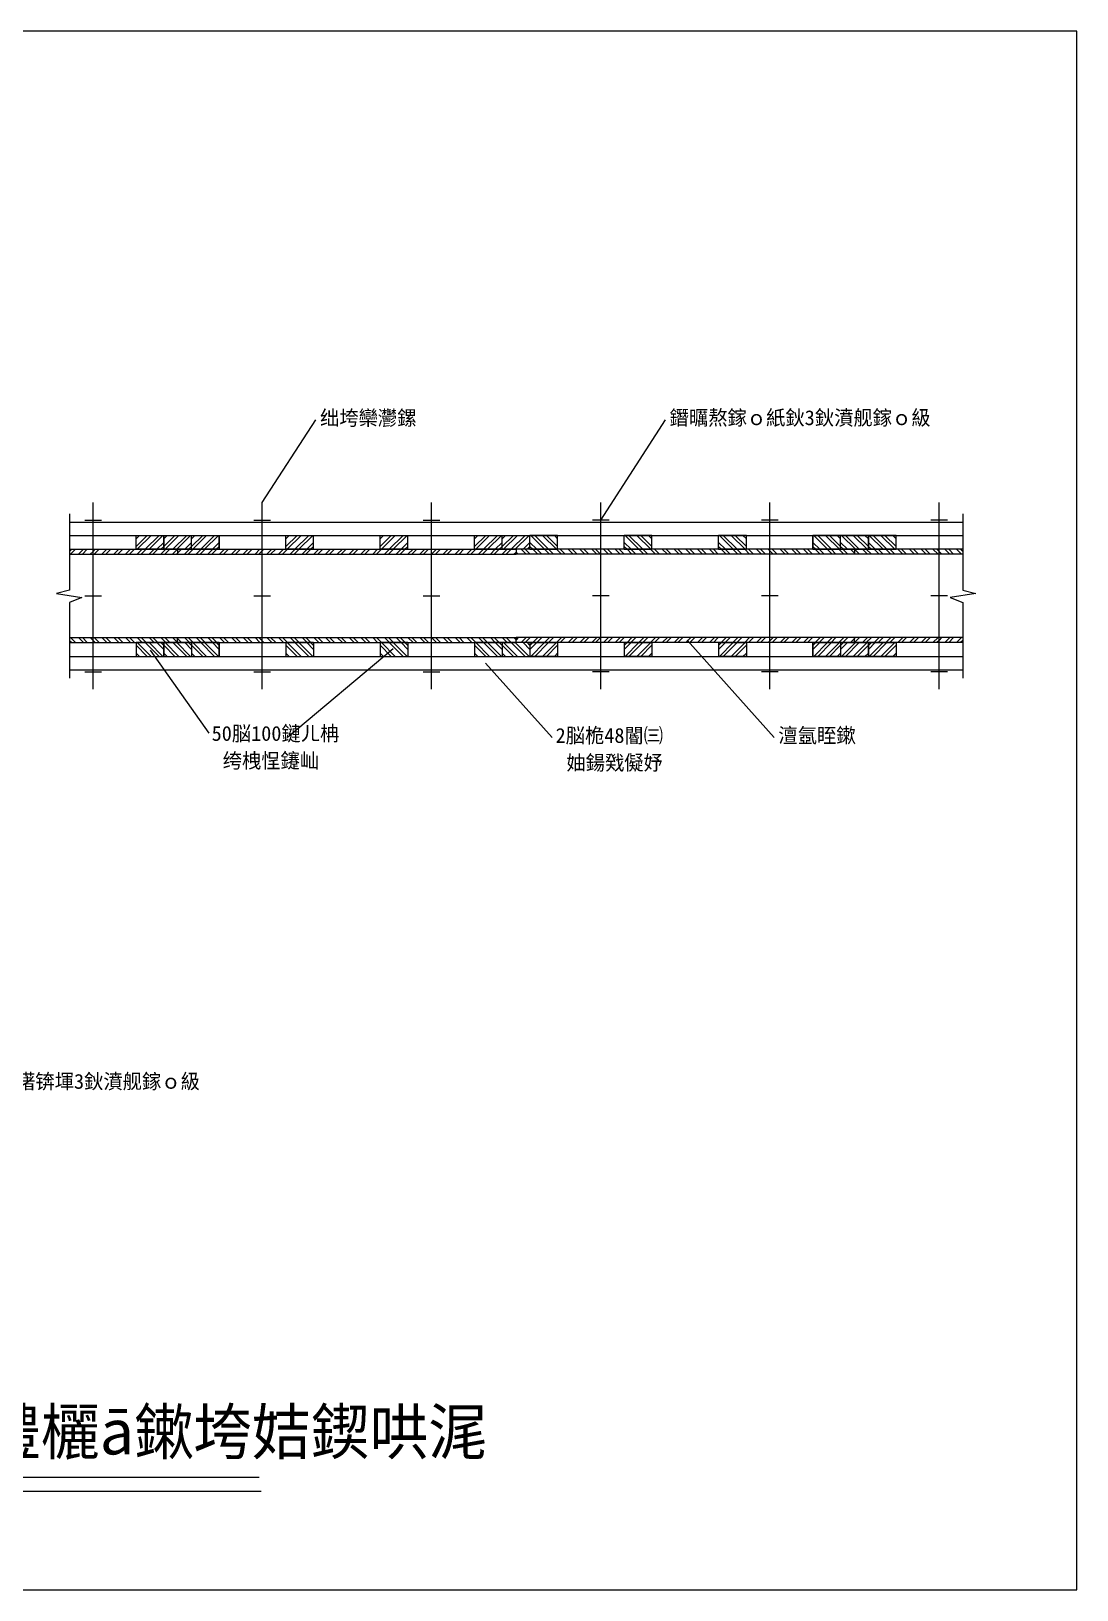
# Model space of a CAD drawing. Header units: metres. Extents: x 0 to 193, y 0 to 136.
# Drawn here: x 101.5 to 193.1, y 0 to 136.5 of the extents above; entities that cross this region are included whole.
import ezdxf

# ---------------------------------------------------------------- set-up
doc = ezdxf.new("R2010")
doc.units = ezdxf.units.M
doc.layers.add(' ', color=7, linetype='Continuous')

msp = doc.modelspace()

# ---------------------------------------------------------------- linework, layer by layer
at = {"layer": ' '}
for p, q in [((121.69, 95.21), (126.38, 102.46)), ((151.34, 93.69), (157.01, 102.46)), ((104.8, 94.24), (104.8, 87.56)), ((106.87, 78.88), (106.87, 95.21)), ((121.69, 78.88), (121.69, 95.21)), ((136.52, 78.88), (136.52, 95.21)), ((151.34, 78.88), (151.34, 95.21)), ((166.16, 78.88), (166.16, 95.21)), ((180.99, 78.88), (180.99, 95.21)), ((183.05, 94.24), (183.05, 87.56)), ((104.8, 93.51), (183.05, 93.51)), ((106.14, 93.69), (107.6, 93.69)), ((120.96, 93.69), (122.42, 93.69)), ((135.79, 93.69), (137.25, 93.69)), ((152.07, 93.69), (150.61, 93.69)), ((166.89, 93.69), (165.43, 93.69)), ((181.71, 93.69), (180.26, 93.69)), ((104.8, 92.34), (183.05, 92.34)), ((110.64, 92.34), (113.07, 92.34)), ((110.64, 91.13), (110.64, 92.34)), ((110.64, 91.36), (111.62, 92.34)), ((110.64, 92.05), (110.93, 92.34)), ((110.75, 91.13), (111.96, 92.34)), ((111.44, 91.13), (112.65, 92.34)), ((111.78, 91.13), (112.99, 92.34)), ((112.47, 91.13), (113.07, 91.73)), ((113.07, 92.34), (115.5, 92.34)), ((113.07, 92.34), (113.07, 91.13)), ((113.07, 91.13), (113.07, 92.34)), ((113.07, 91.36), (114.05, 92.34)), ((113.07, 92.05), (113.36, 92.34)), ((113.18, 91.13), (114.39, 92.34)), ((113.87, 91.13), (115.08, 92.34)), ((114.21, 91.13), (115.42, 92.34)), ((114.9, 91.13), (115.5, 91.73)), ((115.5, 92.34), (117.93, 92.34)), ((115.5, 91.13), (115.5, 92.34)), ((115.5, 91.36), (116.48, 92.34)), ((115.5, 92.05), (115.79, 92.34)), ((115.61, 91.13), (116.82, 92.34)), ((116.3, 91.13), (117.51, 92.34)), ((116.64, 91.13), (117.85, 92.34)), ((117.33, 91.13), (117.93, 91.73)), ((117.93, 92.34), (117.93, 91.13)), ((117.93, 91.13), (117.93, 92.34)), ((123.76, 92.34), (126.19, 92.34)), ((123.76, 91.13), (123.76, 92.34)), ((123.76, 91.36), (124.74, 92.34)), ((123.76, 92.05), (124.05, 92.34)), ((123.87, 91.13), (125.09, 92.34)), ((124.56, 91.13), (125.77, 92.34)), ((124.9, 91.13), (126.12, 92.34)), ((125.59, 91.13), (126.19, 91.73)), ((126.19, 91.13), (126.19, 92.34)), ((132.02, 92.34), (134.45, 92.34)), ((132.02, 91.13), (132.02, 92.34)), ((132.02, 91.36), (133, 92.34)), ((132.02, 92.05), (132.32, 92.34)), ((132.13, 91.13), (133.35, 92.34)), ((132.82, 91.13), (134.03, 92.34)), ((133.16, 91.13), (134.38, 92.34)), ((133.85, 91.13), (134.45, 91.73)), ((134.45, 91.13), (134.45, 92.34)), ((140.28, 92.34), (142.71, 92.34)), ((140.28, 91.13), (140.28, 92.34)), ((140.28, 91.36), (141.27, 92.34)), ((140.28, 92.05), (140.58, 92.34)), ((140.39, 91.13), (141.61, 92.34)), ((141.08, 91.13), (142.3, 92.34)), ((141.43, 91.13), (142.64, 92.34)), ((142.11, 91.13), (142.71, 91.73)), ((142.71, 92.34), (145.14, 92.34)), ((142.71, 91.13), (142.71, 92.34)), ((142.71, 91.13), (142.71, 92.34)), ((142.71, 91.36), (143.7, 92.34)), ((142.71, 92.05), (143.01, 92.34)), ((142.82, 91.13), (144.04, 92.34)), ((143.51, 91.13), (144.73, 92.34)), ((143.86, 91.13), (145.07, 92.34)), ((144.54, 91.13), (145.14, 91.73)), ((147.57, 92.34), (145.14, 92.34)), ((145.14, 91.13), (145.14, 92.34)), ((145.14, 91.13), (145.14, 92.34)), ((145.74, 91.13), (145.14, 91.73)), ((146.43, 91.13), (145.22, 92.34)), ((146.77, 91.13), (145.56, 92.34)), ((147.46, 91.13), (146.25, 92.34)), ((147.57, 91.36), (146.59, 92.34)), ((147.57, 92.05), (147.28, 92.34)), ((147.57, 91.13), (147.57, 92.34)), ((155.83, 92.34), (153.4, 92.34)), ((153.4, 91.13), (153.4, 92.34)), ((154.01, 91.13), (153.4, 91.73)), ((154.69, 91.13), (153.48, 92.34)), ((155.04, 91.13), (153.82, 92.34)), ((155.72, 91.13), (154.51, 92.34)), ((155.83, 91.36), (154.85, 92.34)), ((155.83, 92.05), (155.54, 92.34)), ((155.83, 91.13), (155.83, 92.34)), ((164.1, 92.34), (161.67, 92.34)), ((161.67, 91.13), (161.67, 92.34)), ((162.27, 91.13), (161.67, 91.73)), ((162.95, 91.13), (161.74, 92.34)), ((163.3, 91.13), (162.08, 92.34)), ((163.99, 91.13), (162.77, 92.34)), ((164.1, 91.36), (163.11, 92.34)), ((164.1, 92.05), (163.8, 92.34)), ((164.1, 91.13), (164.1, 92.34)), ((172.36, 92.34), (169.93, 92.34)), ((169.93, 91.13), (169.93, 92.34)), ((169.93, 92.34), (169.93, 91.13)), ((170.53, 91.13), (169.93, 91.73)), ((171.22, 91.13), (170, 92.34)), ((171.56, 91.13), (170.35, 92.34)), ((172.25, 91.13), (171.03, 92.34)), ((172.36, 91.36), (171.38, 92.34)), ((172.36, 92.05), (172.06, 92.34)), ((174.79, 92.34), (172.36, 92.34)), ((172.36, 91.13), (172.36, 92.34)), ((172.96, 91.13), (172.36, 91.73)), ((173.65, 91.13), (172.43, 92.34)), ((173.99, 91.13), (172.78, 92.34)), ((174.68, 91.13), (173.46, 92.34)), ((174.79, 91.36), (173.81, 92.34)), ((174.79, 92.05), (174.49, 92.34)), ((177.22, 92.34), (174.79, 92.34)), ((174.79, 91.13), (174.79, 92.34)), ((174.79, 92.34), (174.79, 91.13)), ((175.39, 91.13), (174.79, 91.73)), ((176.08, 91.13), (174.86, 92.34)), ((176.42, 91.13), (175.21, 92.34)), ((177.11, 91.13), (175.89, 92.34)), ((177.22, 91.36), (176.24, 92.34)), ((177.22, 92.05), (176.92, 92.34)), ((177.22, 91.13), (177.22, 92.34)), ((104.8, 91.13), (143.93, 91.13)), ((104.8, 90.93), (105, 91.13)), ((104.8, 90.69), (143.93, 90.69)), ((104.9, 90.69), (105.34, 91.13)), ((105.59, 90.69), (106.03, 91.13)), ((105.94, 90.69), (106.37, 91.13)), ((106.62, 90.69), (106.87, 90.94)), ((106.87, 90.94), (107.06, 91.13)), ((106.97, 90.69), (107.4, 91.13)), ((107.65, 90.69), (108.09, 91.13)), ((108, 90.69), (108.44, 91.13)), ((108.69, 90.69), (109.12, 91.13)), ((109.03, 90.69), (109.47, 91.13)), ((109.72, 90.69), (110.15, 91.13)), ((110.06, 90.69), (110.5, 91.13)), ((113.07, 91.13), (110.64, 91.13)), ((110.75, 90.69), (111.18, 91.13)), ((111.09, 90.69), (111.53, 91.13)), ((111.78, 90.69), (112.22, 91.13)), ((112.12, 90.69), (112.56, 91.13)), ((112.81, 91.13), (113.07, 91.38)), ((112.81, 90.69), (113.25, 91.13)), ((115.5, 91.13), (113.07, 91.13)), ((113.15, 90.69), (113.59, 91.13)), ((113.84, 90.69), (114.28, 91.13)), ((114.18, 90.69), (114.28, 90.79)), ((114.28, 91.13), (114.28, 90.69)), ((114.28, 90.79), (114.62, 91.13)), ((114.87, 90.69), (115.31, 91.13)), ((115.21, 90.69), (115.65, 91.13)), ((115.24, 91.13), (115.5, 91.38)), ((117.93, 91.13), (115.5, 91.13)), ((115.9, 90.69), (116.34, 91.13)), ((116.25, 90.69), (116.68, 91.13)), ((116.93, 90.69), (117.37, 91.13)), ((117.28, 90.69), (117.71, 91.13)), ((117.67, 91.13), (117.93, 91.38)), ((117.96, 90.69), (118.4, 91.13)), ((118.31, 90.69), (118.74, 91.13)), ((118.99, 90.69), (119.43, 91.13)), ((119.34, 90.69), (119.78, 91.13)), ((120.03, 90.69), (120.46, 91.13)), ((120.37, 90.69), (120.81, 91.13)), ((121.06, 90.69), (121.49, 91.13)), ((121.4, 90.69), (121.69, 90.98)), ((121.69, 90.98), (121.84, 91.13)), ((122.09, 90.69), (122.53, 91.13)), ((122.43, 90.69), (122.87, 91.13)), ((123.12, 90.69), (123.56, 91.13)), ((123.46, 90.69), (123.9, 91.13)), ((126.19, 91.13), (123.76, 91.13)), ((124.15, 90.69), (124.59, 91.13)), ((124.49, 90.69), (124.93, 91.13)), ((125.18, 90.69), (125.62, 91.13)), ((125.52, 90.69), (125.96, 91.13)), ((125.93, 91.13), (126.19, 91.38)), ((126.21, 90.69), (126.65, 91.13)), ((126.56, 90.69), (126.99, 91.13)), ((127.24, 90.69), (127.68, 91.13)), ((127.59, 90.69), (128.02, 91.13)), ((128.27, 90.69), (128.71, 91.13)), ((128.62, 90.69), (129.05, 91.13)), ((129.3, 90.69), (129.74, 91.13)), ((129.65, 90.69), (130.09, 91.13)), ((130.34, 90.69), (130.77, 91.13)), ((130.68, 90.69), (131.12, 91.13)), ((131.37, 90.69), (131.8, 91.13)), ((131.71, 90.69), (132.15, 91.13)), ((134.45, 91.13), (132.02, 91.13)), ((132.4, 90.69), (132.83, 91.13)), ((132.74, 90.69), (133.18, 91.13)), ((133.43, 90.69), (133.87, 91.13)), ((133.77, 90.69), (134.21, 91.13)), ((134.19, 91.13), (134.45, 91.38)), ((134.46, 90.69), (134.9, 91.13)), ((134.8, 90.69), (135.24, 91.13)), ((135.49, 90.69), (135.93, 91.13)), ((135.83, 90.69), (136.27, 91.13)), ((136.52, 90.69), (136.96, 91.13)), ((136.86, 90.69), (137.3, 91.13)), ((137.55, 90.69), (137.99, 91.13)), ((137.9, 90.69), (138.33, 91.13)), ((138.58, 90.69), (139.02, 91.13)), ((138.93, 90.69), (139.36, 91.13)), ((139.61, 90.69), (140.05, 91.13)), ((139.96, 90.69), (140.4, 91.13)), ((142.71, 91.13), (140.28, 91.13)), ((140.64, 90.69), (141.08, 91.13)), ((140.99, 90.69), (141.43, 91.13)), ((141.68, 90.69), (142.11, 91.13)), ((142.02, 90.69), (142.46, 91.13)), ((142.46, 91.13), (142.71, 91.38)), ((145.14, 91.13), (142.71, 91.13)), ((142.71, 90.69), (143.14, 91.13)), ((143.05, 90.69), (143.49, 91.13)), ((143.74, 90.69), (143.93, 90.88)), ((183.05, 91.13), (143.93, 91.13)), ((143.93, 91.13), (143.93, 90.69)), ((143.93, 91.13), (143.93, 90.69)), ((144.12, 90.69), (143.93, 90.88)), ((183.05, 90.69), (143.93, 90.69)), ((144.81, 90.69), (144.37, 91.13)), ((145.15, 90.69), (144.71, 91.13)), ((144.89, 91.13), (145.14, 91.38)), ((145.4, 91.13), (145.14, 91.38)), ((145.14, 91.13), (147.57, 91.13)), ((145.84, 90.69), (145.4, 91.13)), ((146.18, 90.69), (145.74, 91.13)), ((146.87, 90.69), (146.43, 91.13)), ((147.21, 90.69), (146.77, 91.13)), ((147.9, 90.69), (147.46, 91.13)), ((148.24, 90.69), (147.8, 91.13)), ((148.93, 90.69), (148.49, 91.13)), ((149.27, 90.69), (148.84, 91.13)), ((149.96, 90.69), (149.52, 91.13)), ((150.3, 90.69), (149.87, 91.13)), ((150.99, 90.69), (150.55, 91.13)), ((151.33, 90.69), (150.9, 91.13)), ((152.02, 90.69), (151.58, 91.13)), ((152.37, 90.69), (151.93, 91.13)), ((153.05, 90.69), (152.62, 91.13)), ((153.4, 90.69), (152.96, 91.13)), ((153.66, 91.13), (153.4, 91.38)), ((153.4, 91.13), (155.83, 91.13)), ((154.08, 90.69), (153.65, 91.13)), ((154.43, 90.69), (153.99, 91.13)), ((155.11, 90.69), (154.68, 91.13)), ((155.46, 90.69), (155.02, 91.13)), ((156.15, 90.69), (155.71, 91.13)), ((156.49, 90.69), (156.05, 91.13)), ((157.18, 90.69), (156.74, 91.13)), ((157.52, 90.69), (157.08, 91.13)), ((158.21, 90.69), (157.77, 91.13)), ((158.55, 90.69), (158.11, 91.13)), ((159.24, 90.69), (158.8, 91.13)), ((159.58, 90.69), (159.15, 91.13)), ((160.27, 90.69), (159.83, 91.13)), ((160.61, 90.69), (160.18, 91.13)), ((161.3, 90.69), (160.86, 91.13)), ((161.64, 90.69), (161.21, 91.13)), ((161.92, 91.13), (161.67, 91.38)), ((161.67, 91.13), (164.1, 91.13)), ((162.33, 90.69), (161.89, 91.13)), ((162.68, 90.69), (162.24, 91.13)), ((163.36, 90.69), (162.93, 91.13)), ((163.71, 90.69), (163.27, 91.13)), ((164.39, 90.69), (163.96, 91.13)), ((164.74, 90.69), (164.3, 91.13)), ((165.42, 90.69), (164.99, 91.13)), ((165.77, 90.69), (165.33, 91.13)), ((166.16, 90.98), (166.02, 91.13)), ((166.46, 90.69), (166.16, 90.98)), ((166.8, 90.69), (166.36, 91.13)), ((167.49, 90.69), (167.05, 91.13)), ((167.83, 90.69), (167.39, 91.13)), ((168.52, 90.69), (168.08, 91.13)), ((168.86, 90.69), (168.42, 91.13)), ((169.55, 90.69), (169.11, 91.13)), ((169.89, 90.69), (169.45, 91.13)), ((170.19, 91.13), (169.93, 91.38)), ((169.93, 91.13), (172.36, 91.13)), ((170.58, 90.69), (170.14, 91.13)), ((170.92, 90.69), (170.49, 91.13)), ((171.61, 90.69), (171.17, 91.13)), ((171.95, 90.69), (171.52, 91.13)), ((172.64, 90.69), (172.2, 91.13)), ((172.62, 91.13), (172.36, 91.38)), ((172.36, 91.13), (174.79, 91.13)), ((172.98, 90.69), (172.55, 91.13)), ((173.57, 90.79), (173.23, 91.13)), ((173.57, 91.13), (173.57, 90.69)), ((173.67, 90.69), (173.57, 90.79)), ((174.02, 90.69), (173.58, 91.13)), ((174.7, 90.69), (174.27, 91.13)), ((175.05, 90.69), (174.61, 91.13)), ((175.05, 91.13), (174.79, 91.38)), ((174.79, 91.13), (177.22, 91.13)), ((175.73, 90.69), (175.3, 91.13)), ((176.08, 90.69), (175.64, 91.13)), ((176.77, 90.69), (176.33, 91.13)), ((177.11, 90.69), (176.67, 91.13)), ((177.8, 90.69), (177.36, 91.13)), ((178.14, 90.69), (177.7, 91.13)), ((178.83, 90.69), (178.39, 91.13)), ((179.17, 90.69), (178.73, 91.13)), ((179.86, 90.69), (179.42, 91.13)), ((180.2, 90.69), (179.76, 91.13)), ((180.89, 90.69), (180.45, 91.13)), ((180.99, 90.94), (180.8, 91.13)), ((181.23, 90.69), (180.99, 90.94)), ((181.92, 90.69), (181.48, 91.13)), ((182.26, 90.69), (181.83, 91.13)), ((182.95, 90.69), (182.51, 91.13)), ((183.05, 90.93), (182.86, 91.13)), ((104.8, 87.56), (103.67, 87.26)), ((183.05, 87.56), (184.19, 87.26)), ((103.67, 87.26), (105.9, 86.89)), ((105.9, 86.89), (104.8, 86.48)), ((104.8, 86.48), (104.8, 79.85)), ((106.14, 87.04), (107.6, 87.04)), ((106.14, 87.04), (107.6, 87.04)), ((120.96, 87.04), (122.42, 87.04)), ((120.96, 87.04), (122.42, 87.04)), ((135.79, 87.04), (137.25, 87.04)), ((135.79, 87.04), (137.25, 87.04)), ((152.07, 87.04), (150.61, 87.04)), ((152.07, 87.04), (150.61, 87.04)), ((166.89, 87.04), (165.43, 87.04)), ((166.89, 87.04), (165.43, 87.04)), ((181.71, 87.04), (180.26, 87.04)), ((181.71, 87.04), (180.26, 87.04)), ((184.19, 87.26), (181.95, 86.89)), ((181.95, 86.89), (183.05, 86.48)), ((183.05, 86.48), (183.05, 79.85)), ((104.8, 83.4), (143.93, 83.4)), ((104.9, 83.4), (105.34, 82.96)), ((105.59, 83.4), (106.03, 82.96)), ((105.94, 83.4), (106.37, 82.96)), ((106.62, 83.4), (106.87, 83.15)), ((106.97, 83.4), (107.4, 82.96)), ((107.65, 83.4), (108.09, 82.96)), ((108, 83.4), (108.44, 82.96)), ((108.69, 83.4), (109.12, 82.96)), ((109.03, 83.4), (109.47, 82.96)), ((109.72, 83.4), (110.15, 82.96)), ((110.06, 83.4), (110.5, 82.96)), ((110.75, 83.4), (111.18, 82.96)), ((111.09, 83.4), (111.53, 82.96)), ((111.78, 83.4), (112.22, 82.96)), ((112.12, 83.4), (112.56, 82.96)), ((112.81, 83.4), (113.25, 82.96)), ((113.15, 83.4), (113.59, 82.96)), ((113.84, 83.4), (114.28, 82.96)), ((114.18, 83.4), (114.28, 83.3)), ((114.28, 82.96), (114.28, 83.4)), ((114.28, 83.3), (114.62, 82.96)), ((114.87, 83.4), (115.31, 82.96)), ((115.21, 83.4), (115.65, 82.96)), ((115.9, 83.4), (116.34, 82.96)), ((116.25, 83.4), (116.68, 82.96)), ((116.93, 83.4), (117.37, 82.96)), ((117.28, 83.4), (117.71, 82.96)), ((117.96, 83.4), (118.4, 82.96)), ((118.31, 83.4), (118.74, 82.96)), ((118.99, 83.4), (119.43, 82.96)), ((119.34, 83.4), (119.78, 82.96)), ((120.03, 83.4), (120.46, 82.96)), ((120.37, 83.4), (120.81, 82.96)), ((121.06, 83.4), (121.49, 82.96)), ((121.4, 83.4), (121.69, 83.11)), ((122.09, 83.4), (122.53, 82.96)), ((122.43, 83.4), (122.87, 82.96)), ((123.12, 83.4), (123.56, 82.96)), ((123.46, 83.4), (123.9, 82.96)), ((124.15, 83.4), (124.59, 82.96)), ((124.49, 83.4), (124.93, 82.96)), ((125.18, 83.4), (125.62, 82.96)), ((125.52, 83.4), (125.96, 82.96)), ((126.21, 83.4), (126.65, 82.96)), ((126.56, 83.4), (126.99, 82.96)), ((127.24, 83.4), (127.68, 82.96)), ((127.59, 83.4), (128.02, 82.96)), ((128.27, 83.4), (128.71, 82.96)), ((128.62, 83.4), (129.05, 82.96)), ((129.3, 83.4), (129.74, 82.96)), ((129.65, 83.4), (130.09, 82.96)), ((130.34, 83.4), (130.77, 82.96)), ((130.68, 83.4), (131.12, 82.96)), ((131.37, 83.4), (131.8, 82.96)), ((131.71, 83.4), (132.15, 82.96)), ((132.4, 83.4), (132.83, 82.96)), ((132.74, 83.4), (133.18, 82.96)), ((133.43, 83.4), (133.87, 82.96)), ((133.77, 83.4), (134.21, 82.96)), ((134.46, 83.4), (134.9, 82.96)), ((134.8, 83.4), (135.24, 82.96)), ((135.49, 83.4), (135.93, 82.96)), ((135.83, 83.4), (136.27, 82.96)), ((136.52, 83.4), (136.96, 82.96)), ((136.86, 83.4), (137.3, 82.96)), ((137.55, 83.4), (137.99, 82.96)), ((137.9, 83.4), (138.33, 82.96)), ((138.58, 83.4), (139.02, 82.96)), ((138.93, 83.4), (139.36, 82.96)), ((139.61, 83.4), (140.05, 82.96)), ((139.96, 83.4), (140.4, 82.96)), ((140.64, 83.4), (141.08, 82.96)), ((140.99, 83.4), (141.43, 82.96)), ((141.68, 83.4), (142.11, 82.96)), ((142.02, 83.4), (142.46, 82.96)), ((142.71, 83.4), (143.14, 82.96)), ((143.05, 83.4), (143.49, 82.96)), ((143.74, 83.4), (143.93, 83.21)), ((183.05, 83.4), (143.93, 83.4)), ((143.93, 82.96), (143.93, 83.4)), ((143.93, 82.96), (143.93, 83.4)), ((144.12, 83.4), (143.93, 83.21)), ((144.81, 83.4), (144.37, 82.96)), ((145.15, 83.4), (144.71, 82.96)), ((145.84, 83.4), (145.4, 82.96)), ((146.18, 83.4), (145.74, 82.96)), ((146.87, 83.4), (146.43, 82.96)), ((147.21, 83.4), (146.77, 82.96)), ((147.9, 83.4), (147.46, 82.96)), ((148.24, 83.4), (147.8, 82.96)), ((148.93, 83.4), (148.49, 82.96)), ((149.27, 83.4), (148.84, 82.96)), ((149.96, 83.4), (149.52, 82.96)), ((150.3, 83.4), (149.87, 82.96)), ((150.99, 83.4), (150.55, 82.96)), ((151.33, 83.4), (150.9, 82.96)), ((152.02, 83.4), (151.58, 82.96)), ((152.37, 83.4), (151.93, 82.96)), ((153.05, 83.4), (152.62, 82.96)), ((153.4, 83.4), (152.96, 82.96)), ((154.08, 83.4), (153.65, 82.96)), ((154.43, 83.4), (153.99, 82.96)), ((155.11, 83.4), (154.68, 82.96)), ((155.46, 83.4), (155.02, 82.96)), ((156.15, 83.4), (155.71, 82.96)), ((156.49, 83.4), (156.05, 82.96)), ((157.18, 83.4), (156.74, 82.96)), ((157.52, 83.4), (157.08, 82.96)), ((158.21, 83.4), (157.77, 82.96)), ((158.55, 83.4), (158.11, 82.96)), ((159.24, 83.4), (158.8, 82.96)), ((159.58, 83.4), (159.15, 82.96)), ((160.27, 83.4), (159.83, 82.96)), ((160.61, 83.4), (160.18, 82.96)), ((161.3, 83.4), (160.86, 82.96)), ((161.64, 83.4), (161.21, 82.96)), ((162.33, 83.4), (161.89, 82.96)), ((162.68, 83.4), (162.24, 82.96)), ((163.36, 83.4), (162.93, 82.96)), ((163.71, 83.4), (163.27, 82.96)), ((164.39, 83.4), (163.96, 82.96)), ((164.74, 83.4), (164.3, 82.96)), ((165.42, 83.4), (164.99, 82.96)), ((165.77, 83.4), (165.33, 82.96)), ((166.46, 83.4), (166.16, 83.11)), ((166.8, 83.4), (166.36, 82.96)), ((167.49, 83.4), (167.05, 82.96)), ((167.83, 83.4), (167.39, 82.96)), ((168.52, 83.4), (168.08, 82.96)), ((168.86, 83.4), (168.42, 82.96)), ((169.55, 83.4), (169.11, 82.96)), ((169.89, 83.4), (169.45, 82.96)), ((170.58, 83.4), (170.14, 82.96)), ((170.92, 83.4), (170.49, 82.96)), ((171.61, 83.4), (171.17, 82.96)), ((171.95, 83.4), (171.52, 82.96)), ((172.64, 83.4), (172.2, 82.96)), ((172.98, 83.4), (172.55, 82.96)), ((173.57, 83.3), (173.23, 82.96)), ((173.57, 82.96), (173.57, 83.4)), ((173.67, 83.4), (173.57, 83.3)), ((174.02, 83.4), (173.58, 82.96)), ((174.7, 83.4), (174.27, 82.96)), ((175.05, 83.4), (174.61, 82.96)), ((175.73, 83.4), (175.3, 82.96)), ((176.08, 83.4), (175.64, 82.96)), ((176.77, 83.4), (176.33, 82.96)), ((177.11, 83.4), (176.67, 82.96)), ((177.8, 83.4), (177.36, 82.96)), ((178.14, 83.4), (177.7, 82.96)), ((178.83, 83.4), (178.39, 82.96)), ((179.17, 83.4), (178.73, 82.96)), ((179.86, 83.4), (179.42, 82.96)), ((180.2, 83.4), (179.76, 82.96)), ((180.89, 83.4), (180.45, 82.96)), ((181.23, 83.4), (180.99, 83.15)), ((181.92, 83.4), (181.48, 82.96)), ((182.26, 83.4), (181.83, 82.96)), ((182.95, 83.4), (182.51, 82.96)), ((104.8, 83.15), (105, 82.96)), ((104.8, 82.96), (143.93, 82.96)), ((106.87, 83.15), (107.06, 82.96)), ((113.07, 82.96), (110.64, 82.96)), ((110.64, 82.96), (110.64, 81.75)), ((110.64, 82.73), (111.62, 81.75)), ((110.64, 82.04), (110.93, 81.75)), ((110.75, 82.96), (111.96, 81.75)), ((111.44, 82.96), (112.65, 81.75)), ((111.78, 82.96), (112.99, 81.75)), ((111.88, 82.3), (117.01, 75.02)), ((112.47, 82.96), (113.07, 82.36)), ((112.81, 82.96), (113.07, 82.7)), ((115.5, 82.96), (113.07, 82.96)), ((113.07, 82.96), (113.07, 81.75)), ((113.07, 81.75), (113.07, 82.96)), ((113.07, 82.73), (114.05, 81.75)), ((113.07, 82.04), (113.36, 81.75)), ((113.18, 82.96), (114.39, 81.75)), ((113.87, 82.96), (115.08, 81.75)), ((114.21, 82.96), (115.42, 81.75)), ((114.9, 82.96), (115.5, 82.36)), ((115.24, 82.96), (115.5, 82.7)), ((117.93, 82.96), (115.5, 82.96)), ((115.5, 82.96), (115.5, 81.75)), ((115.5, 82.73), (116.48, 81.75)), ((115.5, 82.04), (115.79, 81.75)), ((115.61, 82.96), (116.82, 81.75)), ((116.3, 82.96), (117.51, 81.75)), ((116.64, 82.96), (117.85, 81.75)), ((117.33, 82.96), (117.93, 82.36)), ((117.67, 82.96), (117.93, 82.7)), ((117.93, 82.96), (117.93, 81.75)), ((117.93, 81.75), (117.93, 82.96)), ((121.69, 83.11), (121.84, 82.96)), ((126.19, 82.96), (123.76, 82.96)), ((123.76, 82.96), (123.76, 81.75)), ((123.76, 82.73), (124.74, 81.75)), ((123.76, 82.04), (124.05, 81.75)), ((123.87, 82.96), (125.09, 81.75)), ((133.16, 82.41), (123.91, 74.64)), ((124.56, 82.96), (125.77, 81.75)), ((124.9, 82.96), (126.12, 81.75)), ((125.59, 82.96), (126.19, 82.36)), ((125.93, 82.96), (126.19, 82.7)), ((126.19, 82.96), (126.19, 81.75)), ((134.45, 82.96), (132.02, 82.96)), ((132.02, 82.96), (132.02, 81.75)), ((132.02, 82.73), (133, 81.75)), ((132.02, 82.04), (132.32, 81.75)), ((132.13, 82.96), (133.35, 81.75)), ((132.82, 82.96), (134.03, 81.75)), ((133.16, 82.96), (134.38, 81.75)), ((133.85, 82.96), (134.45, 82.36)), ((134.19, 82.96), (134.45, 82.7)), ((134.45, 82.96), (134.45, 81.75)), ((142.71, 82.96), (140.28, 82.96)), ((140.28, 82.96), (140.28, 81.75)), ((140.28, 82.73), (141.27, 81.75)), ((140.28, 82.04), (140.58, 81.75)), ((140.39, 82.96), (141.61, 81.75)), ((141.08, 82.96), (142.3, 81.75)), ((141.43, 82.96), (142.64, 81.75)), ((142.11, 82.96), (142.71, 82.36)), ((142.46, 82.96), (142.71, 82.7)), ((145.14, 82.96), (142.71, 82.96)), ((142.71, 82.96), (142.71, 81.75)), ((142.71, 82.96), (142.71, 81.75)), ((142.71, 82.73), (143.7, 81.75)), ((142.71, 82.04), (143.01, 81.75)), ((142.82, 82.96), (144.04, 81.75)), ((143.51, 82.96), (144.73, 81.75)), ((143.86, 82.96), (145.07, 81.75)), ((183.05, 82.96), (143.93, 82.96)), ((144.54, 82.96), (145.14, 82.36)), ((144.89, 82.96), (145.14, 82.7)), ((145.14, 82.96), (147.57, 82.96)), ((145.14, 82.96), (145.14, 81.75)), ((145.14, 82.96), (145.14, 81.75)), ((145.74, 82.96), (145.14, 82.36)), ((145.4, 82.96), (145.14, 82.7)), ((146.43, 82.96), (145.22, 81.75)), ((146.77, 82.96), (145.56, 81.75)), ((147.46, 82.96), (146.25, 81.75)), ((147.57, 82.73), (146.59, 81.75)), ((147.57, 82.04), (147.28, 81.75)), ((147.57, 82.96), (147.57, 81.75)), ((153.4, 82.96), (155.83, 82.96)), ((153.4, 82.96), (153.4, 81.75)), ((154.01, 82.96), (153.4, 82.36)), ((153.66, 82.96), (153.4, 82.7)), ((154.69, 82.96), (153.48, 81.75)), ((155.04, 82.96), (153.82, 81.75)), ((155.72, 82.96), (154.51, 81.75)), ((155.83, 82.73), (154.85, 81.75)), ((155.83, 82.04), (155.54, 81.75)), ((155.83, 82.96), (155.83, 81.75)), ((158.91, 83.17), (166.54, 74.64)), ((161.67, 82.96), (164.1, 82.96)), ((161.67, 82.96), (161.67, 81.75)), ((162.27, 82.96), (161.67, 82.36)), ((161.92, 82.96), (161.67, 82.7)), ((162.95, 82.96), (161.74, 81.75)), ((163.3, 82.96), (162.08, 81.75)), ((163.99, 82.96), (162.77, 81.75)), ((164.1, 82.73), (163.11, 81.75)), ((164.1, 82.04), (163.8, 81.75)), ((164.1, 82.96), (164.1, 81.75)), ((166.16, 83.11), (166.02, 82.96)), ((169.93, 82.96), (172.36, 82.96)), ((169.93, 81.75), (169.93, 82.96)), ((169.93, 82.96), (169.93, 81.75)), ((170.53, 82.96), (169.93, 82.36)), ((170.19, 82.96), (169.93, 82.7)), ((171.22, 82.96), (170, 81.75)), ((171.56, 82.96), (170.35, 81.75)), ((172.25, 82.96), (171.03, 81.75)), ((172.36, 82.73), (171.38, 81.75)), ((172.36, 82.04), (172.06, 81.75)), ((172.36, 82.96), (174.79, 82.96)), ((172.36, 82.96), (172.36, 81.75)), ((172.96, 82.96), (172.36, 82.36)), ((172.62, 82.96), (172.36, 82.7)), ((173.65, 82.96), (172.43, 81.75)), ((173.99, 82.96), (172.78, 81.75)), ((174.68, 82.96), (173.46, 81.75)), ((174.79, 82.73), (173.81, 81.75)), ((174.79, 82.04), (174.49, 81.75)), ((174.79, 82.96), (177.22, 82.96)), ((174.79, 81.75), (174.79, 82.96)), ((174.79, 82.96), (174.79, 81.75)), ((175.39, 82.96), (174.79, 82.36)), ((175.05, 82.96), (174.79, 82.7)), ((176.08, 82.96), (174.86, 81.75)), ((176.42, 82.96), (175.21, 81.75)), ((177.11, 82.96), (175.89, 81.75)), ((177.22, 82.73), (176.24, 81.75)), ((177.22, 82.04), (176.92, 81.75)), ((177.22, 82.96), (177.22, 81.75)), ((180.99, 83.15), (180.8, 82.96)), ((183.05, 83.15), (182.86, 82.96)), ((104.8, 81.75), (183.05, 81.75)), ((104.8, 80.58), (183.05, 80.58)), ((110.64, 81.75), (113.07, 81.75)), ((113.07, 81.75), (115.5, 81.75)), ((115.5, 81.75), (117.93, 81.75)), ((123.76, 81.75), (126.19, 81.75)), ((132.02, 81.75), (134.45, 81.75)), ((140.28, 81.75), (142.71, 81.75)), ((141.25, 81.16), (147.09, 74.64)), ((142.71, 81.75), (145.14, 81.75)), ((147.57, 81.75), (145.14, 81.75)), ((155.83, 81.75), (153.4, 81.75)), ((164.1, 81.75), (161.67, 81.75)), ((172.36, 81.75), (169.93, 81.75)), ((174.79, 81.75), (172.36, 81.75)), ((177.22, 81.75), (174.79, 81.75)), ((106.14, 80.4), (107.6, 80.4)), ((120.96, 80.4), (122.42, 80.4)), ((135.79, 80.4), (137.25, 80.4)), ((152.07, 80.4), (150.61, 80.4)), ((166.89, 80.4), (165.43, 80.4)), ((181.71, 80.4), (180.26, 80.4))]:
    msp.add_line(p, q, dxfattribs=at)
for p, q in [((193.05, 136.5), (0, 136.5)), ((193.05, 0), (193.05, 136.5)), ((96.68, 9.87), (121.43, 9.87)), ((96.67, 8.64), (121.61, 8.64)), ((0, 0), (193.05, 0))]:
    msp.add_line(p, q)

# ---------------------------------------------------------------- texts
for s, height, p in [('绌垮欒灪鏍', 1.3, (126.75, 101.98)), ('鐕曞熬鎵ｏ紙鈥3鈥濆舰鎵ｏ級', 1.3, (157.38, 102)), ('50脳100鏈ㄦ柟', 1.3, (117.26, 74.35)), ('2脳桅48閽㈢', 1.3, (147.39, 74.17)), ('澶氬眰鏉', 1.3, (166.91, 74.18)), (' 绔栧悜鑳屾', 1.3, (117.34, 71.97)), (' 妯鍚戣儗妤', 1.3, (147.45, 71.79)), ('绌垮欒灪鏍撱佺嚂灏炬墸锛堚3鈥濆舰鎵ｏ級', 1.3, (83.23, 43.88)), ('澧欐ā鏉垮姞鍥哄浘', 3.96, (97.16, 11.86))]:
    msp.add_text(s, height=height).set_placement(p)

doc.saveas('drawing.dxf')
